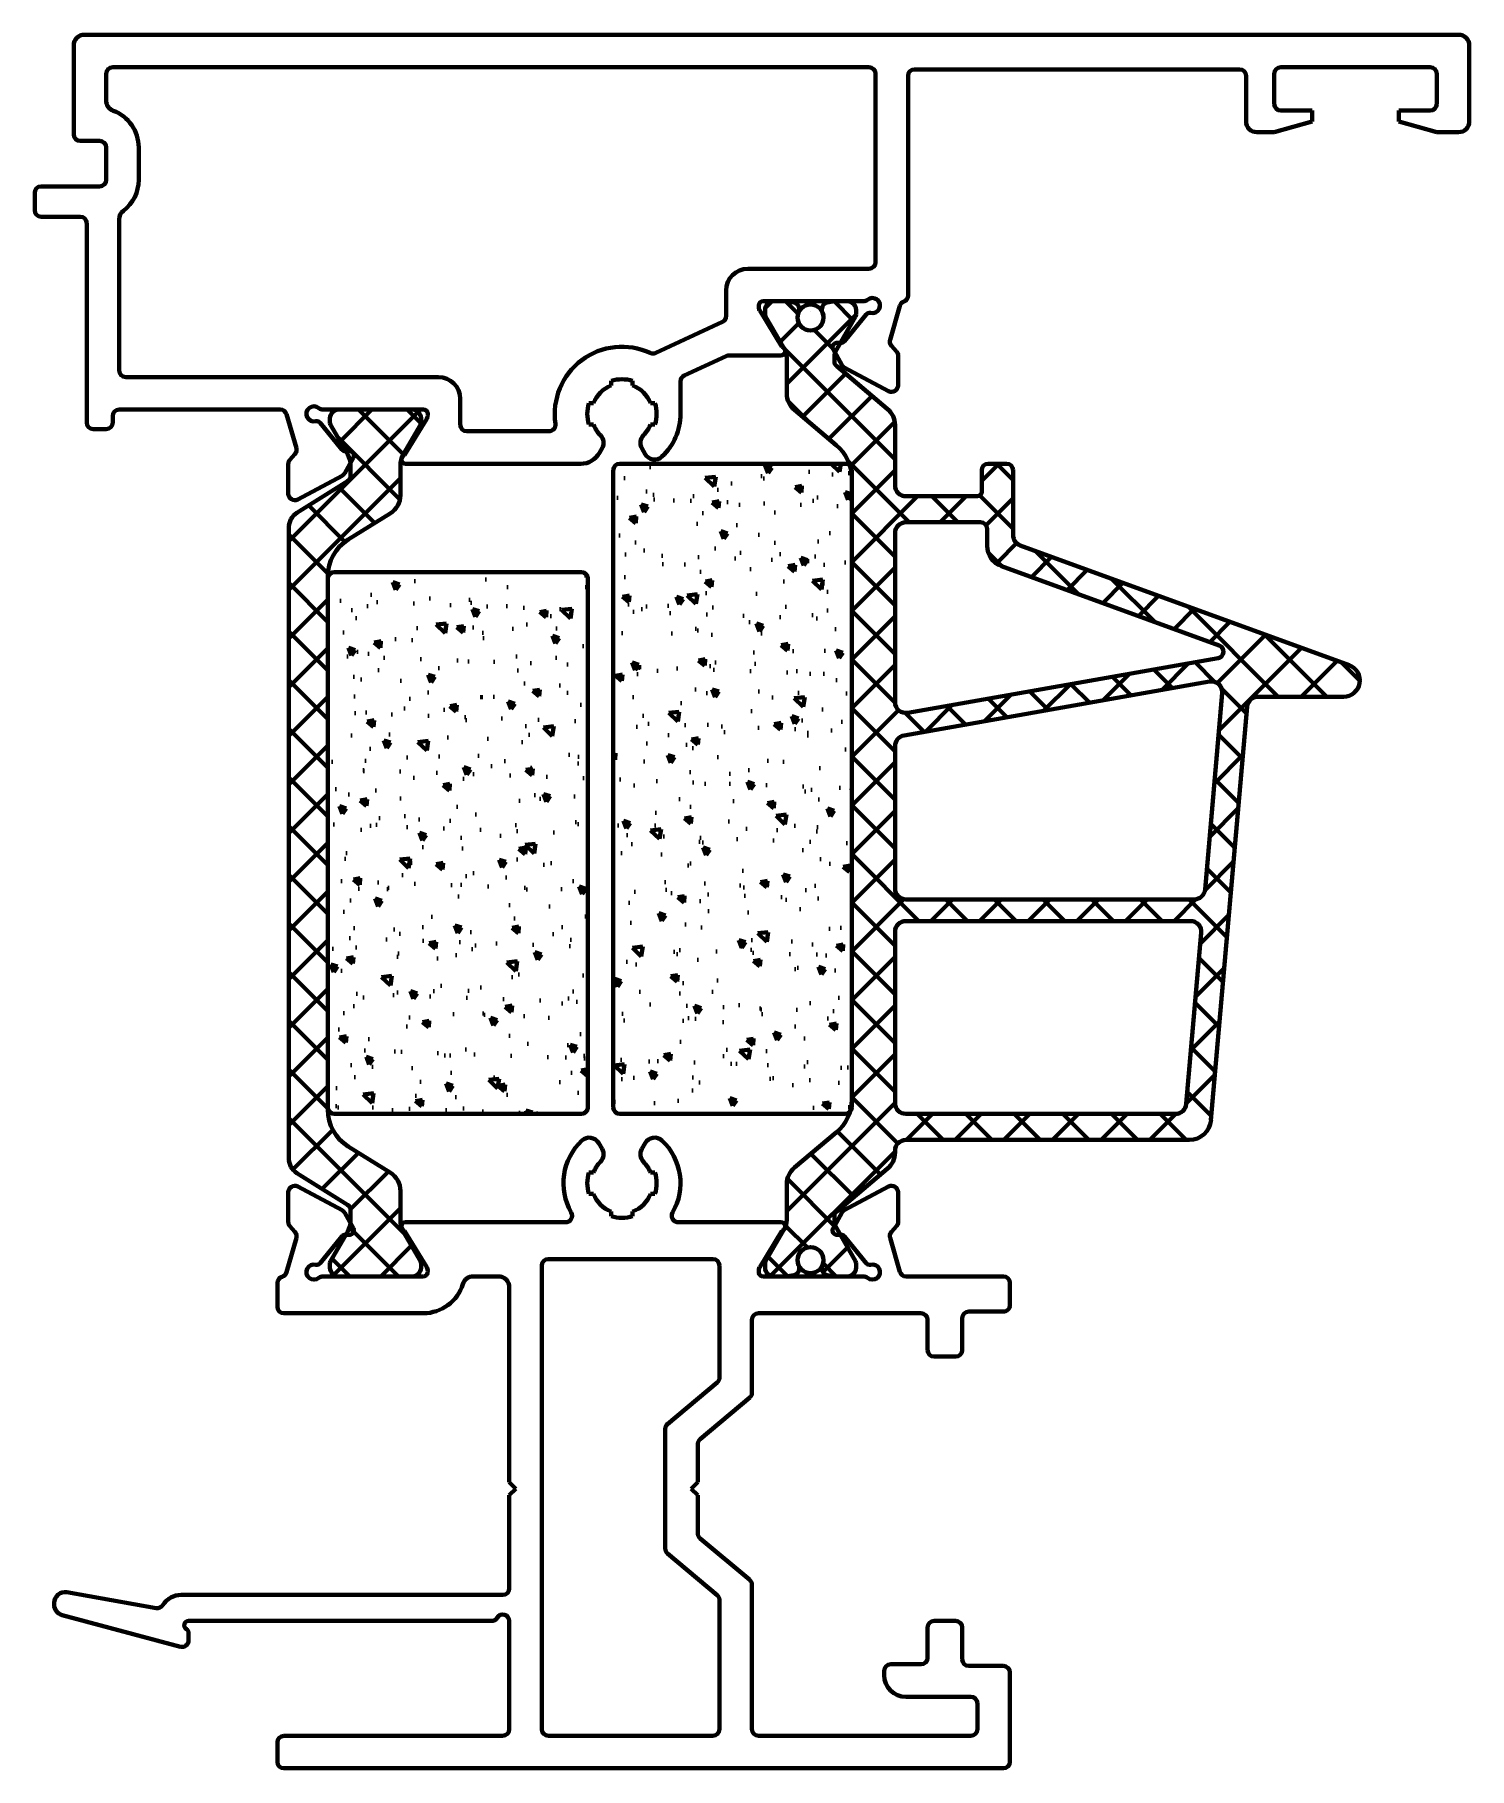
# Model space of a CAD drawing. Header units: millimetres. Extents: x 1841.4 to 1907.6, y 36.4 to 116.4.
import ezdxf

# ---------------------------------------------------------------- set-up
doc = ezdxf.new("R2010")
doc.units = ezdxf.units.MM

msp = doc.modelspace()

# ---------------------------------------------------------------- hatches: boundary and pattern name
at = {"lineweight": 100}
h = msp.add_hatch(dxfattribs=at)
h.set_pattern_fill('ANSI37', color=8, scale=0.5, angle=90, style=0)
edge = h.paths.add_edge_path()
edge.add_line((1895.695, 66.301), (1897.365, 85.381))
edge.add_arc((1897.863, 85.338), 0.5, 90, 175, ccw=False)
edge.add_line((1897.863, 85.838), (1901.816, 85.838))
edge.add_arc((1901.816, 86.588), 0.75, 270, 430)
edge.add_line((1902.072, 87.293), (1886.895, 92.817))
edge.add_arc((1887.066, 93.287), 0.5, 180, 250, ccw=False)
edge.add_line((1886.566, 93.287), (1886.566, 96.288))
edge.add_arc((1886.266, 96.288), 0.3, 360, 450)
edge.add_line((1886.266, 96.588), (1885.416, 96.588))
edge.add_arc((1885.416, 96.288), 0.3, 90, 180)
edge.add_line((1885.116, 96.288), (1885.116, 95.288))
edge.add_arc((1884.916, 95.288), 0.2, 270, 360, ccw=False)
edge.add_line((1884.916, 95.088), (1881.616, 95.088))
edge.add_arc((1881.616, 95.588), 0.5, 180, 270, ccw=False)
edge.add_line((1881.116, 95.588), (1881.116, 98.362))
edge.add_arc((1880.116, 98.362), 1, 0, 50)
edge.add_line((1880.758, 99.128), (1878.423, 101.087))
edge.add_arc((1878.616, 101.317), 0.3, 180, 230, ccw=False)
edge.add_line((1878.316, 101.317), (1878.316, 101.481))
edge.add_arc((1879.116, 101.481), 0.8, 150, 180, ccw=False)
edge.add_line((1878.423, 101.881), (1879.289, 103.381))
edge.add_arc((1879.116, 103.481), 0.2, 330, 360)
edge.add_line((1879.316, 103.481), (1879.316, 103.688))
edge.add_arc((1878.916, 103.688), 0.4, 0, 90)
edge.add_line((1878.916, 104.088), (1878.316, 104.088))
edge.add_arc((1877.216, 110.088), 6.1, 277.40639, 280.38886, ccw=False)
edge.add_arc((1878.041, 103.741), 0.3, 97.40639, 180)
edge.add_line((1877.741, 103.741), (1877.741, 103.628))
edge.add_arc((1877.216, 103.338), 0.6, -208.95502, 28.95502, ccw=False)
edge.add_line((1876.691, 103.628), (1876.691, 103.741))
edge.add_arc((1876.391, 103.741), 0.3, 360, 442.59361)
edge.add_arc((1877.216, 110.088), 6.1, 259.61114, 262.59361, ccw=False)
edge.add_line((1876.116, 104.088), (1875.516, 104.088))
edge.add_arc((1875.516, 103.688), 0.4, 90, 180)
edge.add_line((1875.116, 103.688), (1875.116, 103.481))
edge.add_arc((1875.316, 103.481), 0.2, 180, 210)
edge.add_line((1875.142, 103.381), (1876.008, 101.881))
edge.add_arc((1875.316, 101.481), 0.8, 0, 30, ccw=False)
edge.add_line((1876.116, 101.481), (1876.116, 99.835))
edge.add_arc((1877.116, 99.835), 1, 180, 230)
edge.add_line((1876.473, 99.069), (1878.401, 97.45))
edge.add_arc((1877.116, 95.918), 2, 0, 50, ccw=False)
edge.add_line((1879.116, 95.918), (1879.116, 67.257))
edge.add_arc((1877.116, 67.257), 2, 310, 360, ccw=False)
edge.add_line((1878.401, 65.725), (1876.473, 64.107))
edge.add_arc((1877.116, 63.341), 1, 130, 180)
edge.add_line((1876.116, 63.341), (1876.116, 61.695))
edge.add_arc((1875.316, 61.695), 0.8, -30, 0, ccw=False)
edge.add_line((1876.008, 61.295), (1875.142, 59.795))
edge.add_arc((1875.316, 59.695), 0.2, 150, 180)
edge.add_line((1875.116, 59.695), (1875.116, 59.488))
edge.add_arc((1875.516, 59.488), 0.4, 180, 270)
edge.add_line((1875.516, 59.088), (1876.116, 59.088))
edge.add_arc((1877.216, 53.088), 6.1, 97.40639, 100.38886, ccw=False)
edge.add_arc((1876.391, 59.434), 0.3, 277.40639, 360)
edge.add_line((1876.691, 59.434), (1876.691, 59.547))
edge.add_arc((1877.216, 59.838), 0.6, -28.95502, 208.95502, ccw=False)
edge.add_line((1877.741, 59.547), (1877.741, 59.434))
edge.add_arc((1878.041, 59.434), 0.3, 180, 262.59361)
edge.add_arc((1877.216, 53.088), 6.1, 79.61114, 82.59361, ccw=False)
edge.add_line((1878.316, 59.088), (1878.916, 59.088))
edge.add_arc((1878.916, 59.488), 0.4, 270, 360)
edge.add_line((1879.316, 59.488), (1879.316, 59.695))
edge.add_arc((1879.116, 59.695), 0.2, 0, 30)
edge.add_line((1879.289, 59.795), (1878.423, 61.295))
edge.add_arc((1879.116, 61.695), 0.8, 180, 210, ccw=False)
edge.add_line((1878.316, 61.695), (1878.316, 61.859))
edge.add_arc((1878.616, 61.859), 0.3, 130, 180, ccw=False)
edge.add_line((1878.423, 62.088), (1880.758, 64.048))
edge.add_arc((1880.116, 64.814), 1, 310, 360)
edge.add_line((1881.116, 64.814), (1881.116, 64.888))
edge.add_arc((1881.616, 64.888), 0.5, 90, 180, ccw=False)
edge.add_line((1881.616, 65.388), (1894.699, 65.388))
edge.add_arc((1894.699, 66.388), 1, 270, 355)
edge = h.paths.add_edge_path(flags=16)
edge.add_arc((1894.058, 67.088), 0.5, 270, 355)
edge.add_line((1894.556, 67.044), (1895.247, 74.944))
edge.add_arc((1894.749, 74.988), 0.5, 355, 450)
edge.add_line((1894.749, 75.488), (1881.616, 75.488))
edge.add_arc((1881.616, 74.988), 0.5, 90, 180)
edge.add_line((1881.116, 74.988), (1881.116, 67.088))
edge.add_arc((1881.616, 67.088), 0.5, 180, 270)
edge.add_line((1881.616, 66.588), (1894.058, 66.588))
edge = h.paths.add_edge_path(flags=16)
edge.add_arc((1895.973, 87.916), 0.3, 280, 430)
edge.add_line((1896.075, 88.198), (1886.024, 91.857))
edge.add_arc((1886.366, 92.797), 1, 180, 250, ccw=False)
edge.add_line((1885.366, 92.797), (1885.366, 93.588))
edge.add_arc((1885.066, 93.588), 0.3, 360, 450)
edge.add_line((1885.066, 93.888), (1881.616, 93.888))
edge.add_arc((1881.616, 93.388), 0.5, 90, 180)
edge.add_line((1881.116, 93.388), (1881.116, 85.588))
edge.add_arc((1881.616, 85.588), 0.5, 180, 280)
edge.add_line((1881.702, 85.095), (1896.025, 87.621))
edge = h.paths.add_edge_path(flags=16)
edge.add_line((1881.116, 83.557), (1881.116, 76.988))
edge.add_arc((1881.616, 76.988), 0.5, 180, 270)
edge.add_line((1881.616, 76.488), (1894.924, 76.488))
edge.add_arc((1894.924, 76.988), 0.5, 270, 355)
edge.add_line((1895.422, 76.944), (1896.214, 86))
edge.add_arc((1895.716, 86.043), 0.5, 355, 460)
edge.add_line((1895.629, 86.536), (1881.529, 84.049))
edge.add_arc((1881.616, 83.557), 0.5, 100, 180)
h = msp.add_hatch(dxfattribs=at)
h.set_pattern_fill('ANSI37', color=8, scale=0.5, angle=90, style=0)
edge = h.paths.add_edge_path()
edge.add_arc((1856.942, 91.39), 2, 122, 180, ccw=False)
edge.add_line((1855.882, 93.087), (1857.822, 94.299))
edge.add_arc((1857.292, 95.147), 1, 302, 360)
edge.add_line((1858.292, 95.147), (1858.292, 96.514))
edge.add_arc((1859.292, 96.514), 1, 150, 180, ccw=False)
edge.add_line((1858.426, 97.014), (1859.215, 98.381))
edge.add_arc((1859.042, 98.481), 0.2, 330, 360)
edge.add_line((1859.242, 98.481), (1859.242, 98.688))
edge.add_arc((1858.842, 98.688), 0.4, 360, 450)
edge.add_line((1858.842, 99.088), (1855.442, 99.088))
edge.add_arc((1855.442, 98.688), 0.4, 90, 180)
edge.add_line((1855.042, 98.688), (1855.042, 98.481))
edge.add_arc((1855.242, 98.481), 0.2, 180, 210)
edge.add_line((1855.068, 98.381), (1855.858, 97.014))
edge.add_arc((1854.992, 96.514), 1, 0, 30, ccw=False)
edge.add_line((1855.992, 96.514), (1855.992, 96.034))
edge.add_arc((1855.692, 96.034), 0.3, 302, 360, ccw=False)
edge.add_line((1855.851, 95.779), (1853.518, 94.321))
edge.add_arc((1853.942, 93.643), 0.8, 122, 180)
edge.add_line((1853.142, 93.643), (1853.142, 64.533))
edge.add_arc((1853.942, 64.533), 0.8, 180, 238)
edge.add_line((1853.518, 63.854), (1855.851, 62.397))
edge.add_arc((1855.692, 62.142), 0.3, 0, 58, ccw=False)
edge.add_line((1855.992, 62.142), (1855.992, 61.661))
edge.add_arc((1854.992, 61.661), 1, 330, 360, ccw=False)
edge.add_line((1855.858, 61.161), (1855.068, 59.794))
edge.add_arc((1855.242, 59.694), 0.2, 150, 180)
edge.add_line((1855.042, 59.694), (1855.042, 59.488))
edge.add_arc((1855.442, 59.488), 0.4, 180, 270)
edge.add_line((1855.442, 59.088), (1858.842, 59.088))
edge.add_arc((1858.842, 59.488), 0.4, 270, 360)
edge.add_line((1859.242, 59.488), (1859.242, 59.694))
edge.add_arc((1859.042, 59.694), 0.2, 0, 30)
edge.add_line((1859.215, 59.794), (1858.426, 61.161))
edge.add_arc((1859.292, 61.661), 1, 180, 210, ccw=False)
edge.add_line((1858.292, 61.661), (1858.292, 63.029))
edge.add_arc((1857.292, 63.029), 1, 0, 58)
edge.add_line((1857.822, 63.877), (1855.882, 65.089))
edge.add_arc((1856.942, 66.785), 2, 180, 238, ccw=False)
edge.add_line((1854.942, 66.785), (1854.942, 79.088))
edge.add_line((1854.942, 79.088), (1854.942, 91.39))
h = msp.add_hatch(dxfattribs=at)
h.set_pattern_fill('AR-CONC', color=8, scale=0.02, angle=90, style=0)
edge = h.paths.add_edge_path()
edge.add_line((1868.116, 96.288), (1868.116, 66.888))
edge.add_arc((1868.416, 66.888), 0.3, 180, 270)
edge.add_line((1868.416, 66.588), (1878.816, 66.588))
edge.add_arc((1878.816, 66.888), 0.3, -90, 0)
edge.add_line((1879.116, 66.888), (1879.116, 96.288))
edge.add_arc((1878.816, 96.288), 0.3, 0, 90)
edge.add_line((1878.816, 96.588), (1868.416, 96.588))
edge.add_arc((1868.416, 96.288), 0.3, 90, 180)
h = msp.add_hatch(dxfattribs=at)
h.set_pattern_fill('AR-CONC', color=8, scale=0.02, angle=90, style=0)
edge = h.paths.add_edge_path()
edge.add_line((1854.942, 91.288), (1854.942, 66.888))
edge.add_arc((1855.242, 66.888), 0.3, 180, 270)
edge.add_line((1855.242, 66.588), (1866.642, 66.588))
edge.add_arc((1866.642, 66.888), 0.3, 270, 360)
edge.add_line((1866.942, 66.888), (1866.942, 91.288))
edge.add_arc((1866.642, 91.288), 0.3, 360, 450)
edge.add_line((1866.642, 91.588), (1855.242, 91.588))
edge.add_arc((1855.242, 91.288), 0.3, 90, 180)

# ---------------------------------------------------------------- linework, layer by layer
at = {"lineweight": 100, "ltscale": 10}
for p, q in [((1907.115, 116.388), (1843.715, 116.388)), ((1843.215, 115.888), (1843.215, 111.788)), ((1907.615, 112.388), (1907.615, 115.888)), ((1844.715, 114.588), (1844.715, 113.344)), ((1879.915, 114.888), (1845.015, 114.888)), ((1880.215, 105.888), (1880.215, 114.588)), ((1881.715, 104.35), (1881.715, 114.488)), ((1882.015, 114.788), (1897.015, 114.788)), ((1897.315, 114.488), (1897.315, 112.388)), ((1898.615, 113.188), (1898.615, 114.588)), ((1898.915, 114.888), (1905.815, 114.888)), ((1906.115, 114.588), (1906.115, 113.188)), ((1900.365, 112.888), (1898.915, 112.888)), ((1900.365, 112.388), (1900.365, 112.888)), ((1905.815, 112.888), (1904.365, 112.888)), ((1904.365, 112.888), (1904.365, 112.388)), ((1898.615, 111.888), (1900.365, 112.388)), ((1904.365, 112.388), (1906.115, 111.888)), ((1843.515, 111.488), (1844.415, 111.488)), ((1897.815, 111.888), (1898.615, 111.888)), ((1906.115, 111.888), (1907.115, 111.888)), ((1844.715, 111.188), (1844.715, 109.688)), ((1846.215, 111.188), (1846.215, 109.688)), ((1841.415, 109.088), (1841.415, 108.288)), ((1844.415, 109.388), (1841.715, 109.388)), ((1841.715, 107.988), (1843.515, 107.988)), ((1843.815, 107.688), (1843.815, 98.488)), ((1845.315, 107.863), (1845.315, 100.888)), ((1874.325, 105.588), (1879.915, 105.588)), ((1873.325, 103.408), (1873.325, 104.588)), ((1875.025, 104.088), (1879.654, 104.088)), ((1874.825, 103.82), (1874.825, 103.888)), ((1875.894, 101.982), (1874.869, 103.664)), ((1879.785, 103.479), (1878.783, 102.24)), ((1880.884, 102.314), (1881.337, 103.872)), ((1870.073, 101.701), (1873.151, 103.136)), ((1878.255, 101.872), (1878.653, 101.154)), ((1878.624, 102.166), (1878.433, 102.169)), ((1881.183, 101.771), (1880.95, 102.03)), ((1871.389, 100.659), (1873.321, 101.56)), ((1873.447, 101.588), (1875.847, 101.588)), ((1878.774, 101.035), (1880.818, 99.941)), ((1881.26, 100.206), (1881.26, 101.57)), ((1845.615, 100.588), (1860.05, 100.588)), ((1868.023, 100.199), (1868.023, 100.411)), ((1869.007, 100.411), (1869.007, 100.199)), ((1871.215, 98.888), (1871.215, 100.387)), ((1861.05, 99.588), (1861.05, 98.388)), ((1866.993, 99.38), (1867.205, 99.38)), ((1869.826, 99.38), (1870.038, 99.38)), ((1845.015, 98.488), (1845.015, 98.788)), ((1845.315, 99.088), (1852.75, 99.088)), ((1853.039, 98.872), (1853.491, 97.314)), ((1855.592, 97.24), (1854.59, 98.479)), ((1854.721, 99.088), (1859.35, 99.088)), ((1859.507, 98.664), (1858.481, 96.982)), ((1859.55, 98.888), (1859.55, 98.82)), ((1844.115, 98.188), (1844.715, 98.188)), ((1861.35, 98.088), (1865.152, 98.088)), ((1867.205, 98.396), (1866.993, 98.396)), ((1870.038, 98.396), (1869.826, 98.396)), ((1853.425, 97.03), (1853.192, 96.771)), ((1855.722, 96.154), (1856.12, 96.872)), ((1855.942, 97.169), (1855.751, 97.166)), ((1867.476, 97.088), (1867.599, 97.301)), ((1869.432, 97.301), (1869.587, 97.033)), ((1853.115, 96.57), (1853.115, 95.206)), ((1853.557, 94.941), (1855.601, 96.035)), ((1858.528, 96.588), (1866.61, 96.588)), ((1867.444, 65.243), (1867.599, 64.976)), ((1869.432, 64.976), (1869.587, 65.243)), ((1853.557, 63.235), (1855.601, 62.141)), ((1867.205, 63.88), (1866.993, 63.88)), ((1870.038, 63.88), (1869.826, 63.88)), ((1878.774, 62.141), (1880.818, 63.235)), ((1853.115, 61.606), (1853.115, 62.97)), ((1866.993, 62.896), (1867.205, 62.896)), ((1869.826, 62.896), (1870.038, 62.896)), ((1881.26, 62.97), (1881.26, 61.606)), ((1855.722, 62.022), (1856.12, 61.304)), ((1868.023, 62.077), (1868.023, 61.866)), ((1869.007, 61.866), (1869.007, 62.077)), ((1878.255, 61.304), (1878.653, 62.022)), ((1853.031, 59.279), (1853.491, 60.862)), ((1853.425, 61.146), (1853.192, 61.405)), ((1855.592, 60.936), (1854.59, 59.697)), ((1855.942, 61.007), (1855.751, 61.011)), ((1859.507, 59.512), (1858.481, 61.194)), ((1858.528, 61.588), (1865.917, 61.588)), ((1871.113, 61.588), (1875.847, 61.588)), ((1875.894, 61.194), (1874.869, 59.512)), ((1878.624, 61.011), (1878.433, 61.007)), ((1879.785, 59.697), (1878.783, 60.936)), ((1880.884, 60.862), (1881.337, 59.304)), ((1881.183, 61.405), (1880.95, 61.146)), ((1864.815, 38.188), (1864.815, 59.588)), ((1865.115, 59.888), (1872.715, 59.888)), ((1873.015, 59.588), (1873.015, 54.425)), ((1852.615, 57.688), (1852.615, 58.788)), ((1854.721, 59.088), (1859.35, 59.088)), ((1862.815, 59.088), (1861.653, 59.088)), ((1863.315, 49.588), (1863.315, 58.588)), ((1875.025, 59.088), (1879.654, 59.088)), ((1881.625, 59.088), (1886.115, 59.088)), ((1886.415, 58.788), (1886.415, 57.763)), ((1859.352, 57.388), (1852.915, 57.388)), ((1874.515, 57.088), (1874.515, 53.726)), ((1882.315, 57.388), (1874.815, 57.388)), ((1882.615, 55.688), (1882.615, 57.088)), ((1884.215, 57.163), (1884.215, 55.688)), ((1886.115, 57.463), (1884.515, 57.463)), ((1883.915, 55.388), (1882.915, 55.388)), ((1872.908, 54.195), (1870.622, 52.277)), ((1874.408, 53.496), (1872.122, 51.578)), ((1870.515, 52.048), (1870.515, 46.529)), ((1872.015, 51.348), (1872.015, 49.588)), ((1863.615, 49.288), (1863.315, 49.588)), ((1863.315, 48.988), (1863.615, 49.288)), ((1863.315, 44.688), (1863.315, 48.988)), ((1872.015, 49.588), (1871.715, 49.288)), ((1871.715, 49.288), (1872.015, 48.988)), ((1872.015, 48.988), (1872.015, 47.228)), ((1872.122, 46.998), (1874.408, 45.08)), ((1870.622, 46.299), (1872.908, 44.381)), ((1874.515, 44.85), (1874.515, 38.188)), ((1842.315, 43.942), (1842.315, 44.02)), ((1842.902, 44.513), (1847.023, 43.786)), ((1848.175, 44.388), (1863.015, 44.388)), ((1873.015, 44.151), (1873.015, 38.188)), ((1848.137, 41.998), (1842.686, 43.459)), ((1862.496, 43.188), (1848.515, 43.188)), ((1848.515, 42.642), (1848.515, 42.288)), ((1863.315, 38.188), (1863.315, 43.188)), ((1882.615, 41.488), (1882.615, 42.888)), ((1882.915, 43.188), (1883.915, 43.188)), ((1884.215, 42.888), (1884.215, 41.413)), ((1880.615, 40.688), (1880.615, 40.888)), ((1880.915, 41.188), (1882.315, 41.188)), ((1884.515, 41.113), (1886.115, 41.113)), ((1886.415, 40.813), (1886.415, 36.688)), ((1884.615, 39.688), (1881.615, 39.688)), ((1884.915, 38.188), (1884.915, 39.388)), ((1852.915, 37.888), (1863.015, 37.888)), ((1872.715, 37.888), (1865.115, 37.888)), ((1874.815, 37.888), (1884.615, 37.888)), ((1852.615, 36.688), (1852.615, 37.588)), ((1886.115, 36.388), (1852.915, 36.388))]:
    msp.add_line(p, q, dxfattribs=at)
at = {"color": 8, "lineweight": 100}
for p, q in [((1876.116, 104.088), (1875.516, 104.088)), ((1878.916, 104.088), (1878.316, 104.088)), ((1875.116, 103.688), (1875.116, 103.481)), ((1875.142, 103.381), (1876.008, 101.881)), ((1876.691, 103.628), (1876.691, 103.741)), ((1877.741, 103.741), (1877.741, 103.628)), ((1878.423, 101.881), (1879.289, 103.381)), ((1879.316, 103.481), (1879.316, 103.688)), ((1876.116, 101.481), (1876.116, 99.835)), ((1878.316, 101.317), (1878.316, 101.481)), ((1880.758, 99.128), (1878.423, 101.087)), ((1855.042, 98.688), (1855.042, 98.481)), ((1858.842, 99.088), (1855.442, 99.088)), ((1859.242, 98.481), (1859.242, 98.688)), ((1876.473, 99.069), (1878.401, 97.45)), ((1855.068, 98.381), (1855.858, 97.014)), ((1858.426, 97.014), (1859.215, 98.381)), ((1881.116, 95.588), (1881.116, 98.362)), ((1855.992, 96.514), (1855.992, 96.034)), ((1858.292, 95.147), (1858.292, 96.514)), ((1868.116, 96.288), (1868.116, 66.888)), ((1878.816, 96.588), (1868.416, 96.588)), ((1879.116, 66.888), (1879.116, 96.288)), ((1885.116, 96.288), (1885.116, 95.288)), ((1886.266, 96.588), (1885.416, 96.588)), ((1886.566, 93.287), (1886.566, 96.288)), ((1855.851, 95.779), (1853.518, 94.321)), ((1879.116, 95.918), (1879.116, 67.257)), ((1884.916, 95.088), (1881.616, 95.088)), ((1853.142, 93.643), (1853.142, 64.533)), ((1855.882, 93.087), (1857.822, 94.299)), ((1885.066, 93.888), (1881.616, 93.888)), ((1881.116, 93.388), (1881.116, 85.588)), ((1885.366, 92.797), (1885.366, 93.588)), ((1902.072, 87.293), (1886.895, 92.817)), ((1854.942, 79.088), (1854.942, 91.39)), ((1854.942, 91.288), (1854.942, 66.888)), ((1866.642, 91.588), (1855.242, 91.588)), ((1866.942, 66.888), (1866.942, 91.288)), ((1896.075, 88.198), (1886.024, 91.857)), ((1881.702, 85.095), (1896.025, 87.621)), ((1895.629, 86.536), (1881.529, 84.049)), ((1895.422, 76.944), (1896.214, 86)), ((1897.863, 85.838), (1901.816, 85.838)), ((1895.695, 66.301), (1897.365, 85.381)), ((1881.116, 83.557), (1881.116, 76.988)), ((1854.942, 66.785), (1854.942, 79.088)), ((1881.616, 76.488), (1894.924, 76.488)), ((1894.749, 75.488), (1881.616, 75.488)), ((1881.116, 74.988), (1881.116, 67.088)), ((1894.556, 67.044), (1895.247, 74.944)), ((1855.242, 66.588), (1866.642, 66.588)), ((1868.416, 66.588), (1878.816, 66.588)), ((1881.616, 66.588), (1894.058, 66.588)), ((1878.401, 65.725), (1876.473, 64.107)), ((1857.822, 63.877), (1855.882, 65.089)), ((1881.116, 64.814), (1881.116, 64.888)), ((1881.616, 65.388), (1894.699, 65.388)), ((1878.423, 62.088), (1880.758, 64.048)), ((1853.518, 63.854), (1855.851, 62.397)), ((1876.116, 63.341), (1876.116, 61.695)), ((1858.292, 61.661), (1858.292, 63.029)), ((1855.992, 62.142), (1855.992, 61.661)), ((1878.316, 61.695), (1878.316, 61.859)), ((1855.858, 61.161), (1855.068, 59.794)), ((1859.215, 59.794), (1858.426, 61.161)), ((1876.008, 61.295), (1875.142, 59.795)), ((1879.289, 59.795), (1878.423, 61.295)), ((1855.042, 59.694), (1855.042, 59.488)), ((1859.242, 59.488), (1859.242, 59.694)), ((1875.116, 59.695), (1875.116, 59.488)), ((1876.691, 59.434), (1876.691, 59.547)), ((1877.741, 59.547), (1877.741, 59.434)), ((1879.316, 59.488), (1879.316, 59.695)), ((1855.442, 59.088), (1858.842, 59.088)), ((1875.516, 59.088), (1876.116, 59.088)), ((1878.316, 59.088), (1878.916, 59.088))]:
    msp.add_line(p, q, dxfattribs=at)
for centre in [(1877.216, 103.338), (1877.216, 59.838)]:
    msp.add_circle(centre, 0.6, dxfattribs=at)
at = {"lineweight": 100, "ltscale": 10}
for centre, radius, start, end in [((1843.715, 115.888), 0.5, 90, 180), ((1907.115, 115.888), 0.5, 360, 90), ((1845.015, 114.588), 0.3, 90, 180), ((1879.915, 114.588), 0.3, 360, 90), ((1882.015, 114.488), 0.3, 90, 180), ((1897.015, 114.488), 0.3, 360, 90), ((1898.915, 114.588), 0.3, 90, 180), ((1905.815, 114.588), 0.3, 360, 90), ((1845.215, 113.344), 0.5, 180, 249.64559), ((1844.415, 111.188), 1.8, 360, 69.64559), ((1898.915, 113.188), 0.3, 180, 270), ((1905.815, 113.188), 0.3, 270, 360), ((1897.815, 112.388), 0.5, 180, 270), ((1907.115, 112.388), 0.5, 270, 360), ((1843.515, 111.788), 0.3, 180, 270), ((1844.415, 111.188), 0.3, 360, 90), ((1844.415, 109.688), 0.3, 270, 0), ((1844.415, 109.688), 1.8, 307.49468, 360), ((1841.715, 109.088), 0.3, 90, 180), ((1841.715, 108.288), 0.3, 180, 270), ((1845.815, 107.863), 0.5, 127.49468, 180), ((1843.515, 107.688), 0.3, 360, 90), ((1879.915, 105.888), 0.3, 270, 0), ((1874.325, 104.588), 1, 90, 180), ((1875.025, 103.888), 0.2, 90, 180), ((1879.654, 104.388), 0.3, 270, 309.71514), ((1880.069, 103.888), 0.35, 256.43153, 129.71409), ((1881.625, 103.788), 0.3, 110.43592, 163.8116), ((1881.415, 104.35), 0.3, 290.43592, 0), ((1873.025, 103.408), 0.3, 295, 0), ((1875.125, 103.82), 0.3, 180, 211.38013), ((1879.94, 103.353), 0.2, 76.43122, 141.06001), ((1868.515, 98.888), 3.1, 65.11662, 188.45652), ((1869.946, 101.972), 0.3, 245.11662, 295), ((1875.847, 101.788), 0.2, 270, 76.37779), ((1878.43, 101.969), 0.2, 89, 209), ((1878.628, 102.366), 0.2, 269, 321.05936), ((1881.173, 102.231), 0.3, 163.8116, 222), ((1880.96, 101.57), 0.3, 360, 42), ((1845.615, 100.888), 0.3, 180, 270), ((1873.447, 101.288), 0.3, 90, 115), ((1878.915, 101.299), 0.3, 209, 241.85697), ((1860.05, 99.588), 1, 0, 90), ((1868.515, 98.888), 1.4, 110.57312, 159.42688), ((1868.515, 98.888), 1.6, 72.09274, 107.90726), ((1868.515, 98.888), 1.4, 20.57312, 69.42688), ((1871.515, 100.387), 0.3, 115, 180), ((1880.96, 100.206), 0.3, 241.85697, 0), ((1854.306, 98.888), 0.35, 50.28591, 283.56847), ((1868.515, 98.888), 1.6, 162.09274, 197.90726), ((1868.515, 98.888), 1.6, 342.09274, 17.90726), ((1844.115, 98.488), 0.3, 180, 270), ((1844.715, 98.488), 0.3, 270, 360), ((1845.315, 98.788), 0.3, 90, 180), ((1852.75, 98.788), 0.3, 16.1884, 90), ((1854.435, 98.353), 0.2, 38.93999, 103.56878), ((1854.721, 99.388), 0.3, 230.28486, 270), ((1859.35, 98.888), 0.2, 0, 90), ((1859.25, 98.82), 0.3, 328.61987, 0), ((1865.152, 98.388), 0.3, 270, 8.45652), ((1868.515, 98.888), 2.7, 313.13656, 360), ((1861.35, 98.388), 0.3, 180, 270), ((1868.515, 98.888), 1.4, 200.57312, 224.74248), ((1867.166, 97.551), 0.5, 330, 44.74248), ((1869.865, 97.551), 0.5, 135.25752, 210), ((1868.515, 98.888), 1.4, 315.25752, 339.42688), ((1853.203, 97.231), 0.3, 318, 16.1884), ((1855.747, 97.366), 0.2, 218.94064, 271), ((1855.945, 96.969), 0.2, 331, 91), ((1858.528, 96.788), 0.2, 103.62221, 270), ((1866.61, 97.588), 1, 270, 330), ((1870.02, 97.283), 0.5, 210, 313.13656), ((1853.415, 96.57), 0.3, 138, 180), ((1855.46, 96.299), 0.3, 298.14303, 331), ((1853.415, 95.206), 0.3, 180, 298.14303), ((1868.515, 63.388), 2.7, 133.13656, 210), ((1867.011, 64.993), 0.5, 30, 133.13656), ((1867.166, 64.726), 0.5, 315.25752, 30), ((1869.865, 64.726), 0.5, 150, 224.74248), ((1870.02, 64.993), 0.5, 46.86344, 150), ((1868.515, 63.388), 2.7, 330, 46.86344), ((1868.515, 63.388), 1.4, 135.25752, 159.42688), ((1868.515, 63.388), 1.4, 20.57312, 44.74248), ((1853.415, 62.97), 0.3, 61.85697, 180), ((1868.515, 63.388), 1.6, 162.09274, 197.90726), ((1868.515, 63.388), 1.6, 342.09274, 17.90726), ((1880.96, 62.97), 0.3, 0, 118.14303), ((1868.515, 63.388), 1.4, 200.57312, 249.42688), ((1868.515, 63.388), 1.4, 290.57312, 339.42688), ((1853.415, 61.606), 0.3, 180, 222), ((1855.46, 61.877), 0.3, 29, 61.85697), ((1865.917, 61.888), 0.3, 270, 30), ((1868.515, 63.388), 1.6, 252.09274, 287.90726), ((1871.113, 61.888), 0.3, 150, 270), ((1878.915, 61.877), 0.3, 118.14303, 151), ((1880.96, 61.606), 0.3, 318, 360), ((1853.203, 60.945), 0.3, 343.8116, 42), ((1855.747, 60.811), 0.2, 89, 141.0594), ((1855.945, 61.207), 0.2, 269, 29), ((1858.528, 61.388), 0.2, 90, 256.37779), ((1875.847, 61.388), 0.2, 283.62221, 90), ((1878.43, 61.207), 0.2, 151, 271), ((1878.628, 60.811), 0.2, 38.9406, 91), ((1881.173, 60.945), 0.3, 138, 196.1884), ((1852.743, 59.363), 0.3, 286.65975, 343.8116), ((1854.306, 59.288), 0.35, 76.43141, 309.71457), ((1854.435, 59.823), 0.2, 256.43141, 321.0594), ((1859.35, 59.288), 0.2, 270, 8.7715), ((1859.25, 59.356), 0.3, 352.84044, 31.38013), ((1865.115, 59.588), 0.3, 90, 180), ((1872.715, 59.588), 0.3, 0, 90), ((1875.125, 59.356), 0.3, 148.61987, 187.15956), ((1875.025, 59.288), 0.2, 171.2285, 270), ((1879.94, 59.823), 0.2, 218.9406, 283.56859), ((1880.069, 59.288), 0.35, 230.28543, 103.56859), ((1881.625, 59.388), 0.3, 196.1884, 270), ((1852.915, 58.788), 0.3, 106.65975, 180), ((1854.721, 58.788), 0.3, 90, 129.71457), ((1859.342, 59.31), 1.922, 270.30669, 342.65908), ((1861.653, 58.588), 0.5, 89.99657, 162.65805), ((1862.815, 58.588), 0.5, 360, 90), ((1879.654, 58.788), 0.3, 50.28543, 90), ((1886.115, 58.788), 0.3, 0.00001, 90), ((1852.915, 57.688), 0.3, 180, 270), ((1886.115, 57.763), 0.3, 270, 0.00001), ((1874.815, 57.088), 0.3, 90, 180), ((1882.315, 57.088), 0.3, 360, 90), ((1884.515, 57.163), 0.3, 90, 180), ((1882.915, 55.688), 0.3, 180, 270), ((1883.915, 55.688), 0.3, 270, 0), ((1872.715, 54.425), 0.3, 310, 0), ((1874.215, 53.726), 0.3, 310, 0), ((1870.815, 52.048), 0.3, 130, 180), ((1872.315, 51.348), 0.3, 130, 180), ((1872.315, 47.228), 0.3, 180, 230), ((1870.815, 46.529), 0.3, 180, 230), ((1874.215, 44.85), 0.3, 360, 50), ((1842.815, 44.02), 0.5, 80, 180), ((1848.175, 43.388), 1, 90, 147.76923), ((1863.015, 44.688), 0.3, 270, 0), ((1872.715, 44.151), 0.3, 0, 50), ((1842.815, 43.942), 0.5, 180, 255), ((1847.075, 44.081), 0.3, 260, 327.76923), ((1862.496, 43.488), 0.3, 270, 330), ((1863.015, 43.188), 0.3, 360, 150), ((1848.515, 42.988), 0.2, 90, 240), ((1848.315, 42.642), 0.2, 360, 60), ((1882.915, 42.888), 0.3, 90, 180), ((1883.915, 42.888), 0.3, 360, 90), ((1848.215, 42.288), 0.3, 255, 0), ((1880.915, 40.888), 0.3, 90, 180), ((1882.315, 41.488), 0.3, 270, 0), ((1884.515, 41.413), 0.3, 180, 270), ((1886.115, 40.813), 0.3, 0, 90), ((1881.615, 40.688), 1, 180, 270), ((1884.615, 39.388), 0.3, 0, 90), ((1852.915, 37.588), 0.3, 90, 180), ((1863.015, 38.188), 0.3, 270, 360), ((1865.115, 38.188), 0.3, 180, 270), ((1872.715, 38.188), 0.3, 270, 360), ((1874.815, 38.188), 0.3, 180, 270), ((1884.615, 38.188), 0.3, 270, 0), ((1852.915, 36.688), 0.3, 180, 270), ((1886.115, 36.688), 0.3, 270, 0)]:
    msp.add_arc(centre, radius, start, end, dxfattribs=at)
at = {"color": 8, "lineweight": 100}
for centre, radius, start, end in [((1875.516, 103.688), 0.4, 90, 180), ((1877.216, 110.088), 6.1, 259.61114, 262.59361), ((1876.391, 103.741), 0.3, 360, 82.59361), ((1878.041, 103.741), 0.3, 97.40639, 180), ((1877.216, 110.088), 6.1, 277.40639, 280.38886), ((1878.916, 103.688), 0.4, 0, 90), ((1875.316, 103.481), 0.2, 180, 210), ((1877.216, 103.338), 0.6, 151.04498, 28.95502), ((1879.116, 103.481), 0.2, 330, 360), ((1875.316, 101.481), 0.8, 360, 30), ((1879.116, 101.481), 0.8, 150, 180), ((1878.616, 101.317), 0.3, 180, 230), ((1877.116, 99.835), 1, 180, 230), ((1855.442, 98.688), 0.4, 90, 180), ((1855.242, 98.481), 0.2, 180, 210), ((1858.842, 98.688), 0.4, 360, 90), ((1859.042, 98.481), 0.2, 330, 360), ((1880.116, 98.362), 1, 0, 50), ((1854.992, 96.514), 1, 0, 30), ((1859.292, 96.514), 1, 150, 180), ((1877.116, 95.918), 2, 0, 50), ((1855.692, 96.034), 0.3, 302, 360), ((1868.416, 96.288), 0.3, 90, 180), ((1878.816, 96.288), 0.3, 0, 90), ((1885.416, 96.288), 0.3, 90, 180), ((1886.266, 96.288), 0.3, 360, 90), ((1881.616, 95.588), 0.5, 180, 270), ((1884.916, 95.288), 0.2, 270, 360), ((1857.292, 95.147), 1, 302, 360), ((1853.942, 93.643), 0.8, 122, 180), ((1881.616, 93.388), 0.5, 90, 180), ((1885.066, 93.588), 0.3, 360, 90), ((1856.942, 91.39), 2, 122, 180), ((1887.066, 93.287), 0.5, 180, 250), ((1886.366, 92.797), 1, 180, 250), ((1855.242, 91.288), 0.3, 90, 180), ((1866.642, 91.288), 0.3, 360, 90), ((1895.973, 87.916), 0.3, 280, 70), ((1901.816, 86.588), 0.75, 270, 70), ((1895.716, 86.043), 0.5, 355, 100), ((1897.863, 85.338), 0.5, 90, 175), ((1881.616, 85.588), 0.5, 180, 280), ((1881.616, 83.557), 0.5, 100, 180), ((1881.616, 76.988), 0.5, 180, 270), ((1894.924, 76.988), 0.5, 270, 355), ((1881.616, 74.988), 0.5, 90, 180), ((1894.749, 74.988), 0.5, 355, 90), ((1877.116, 67.257), 2, 310, 360), ((1855.242, 66.888), 0.3, 180, 270), ((1856.942, 66.785), 2, 180, 238), ((1866.642, 66.888), 0.3, 270, 360), ((1868.416, 66.888), 0.3, 180, 270), ((1878.816, 66.888), 0.3, 270, 360), ((1881.616, 67.088), 0.5, 180, 270), ((1894.058, 67.088), 0.5, 270, 355), ((1894.699, 66.388), 1, 270, 355), ((1880.116, 64.814), 1, 310, 360), ((1881.616, 64.888), 0.5, 90, 180), ((1853.942, 64.533), 0.8, 180, 238), ((1877.116, 63.341), 1, 130, 180), ((1857.292, 63.029), 1, 0, 58), ((1855.692, 62.142), 0.3, 0, 58), ((1854.992, 61.661), 1, 330, 360), ((1859.292, 61.661), 1, 180, 210), ((1875.316, 61.695), 0.8, 330, 0), ((1878.616, 61.859), 0.3, 130, 180), ((1879.116, 61.695), 0.8, 180, 210), ((1877.216, 59.838), 0.6, 331.04498, 208.95502), ((1855.242, 59.694), 0.2, 150, 180), ((1855.442, 59.488), 0.4, 180, 270), ((1858.842, 59.488), 0.4, 270, 0), ((1859.042, 59.694), 0.2, 0, 30), ((1875.316, 59.695), 0.2, 150, 180), ((1875.516, 59.488), 0.4, 180, 270), ((1876.391, 59.434), 0.3, 277.40639, 0), ((1878.041, 59.434), 0.3, 180, 262.59361), ((1878.916, 59.488), 0.4, 270, 0), ((1879.116, 59.695), 0.2, 0, 30), ((1877.216, 53.088), 6.1, 97.40639, 100.38886), ((1877.216, 53.088), 6.1, 79.61114, 82.59361)]:
    msp.add_arc(centre, radius, start, end, dxfattribs=at)

doc.saveas('drawing.dxf')
